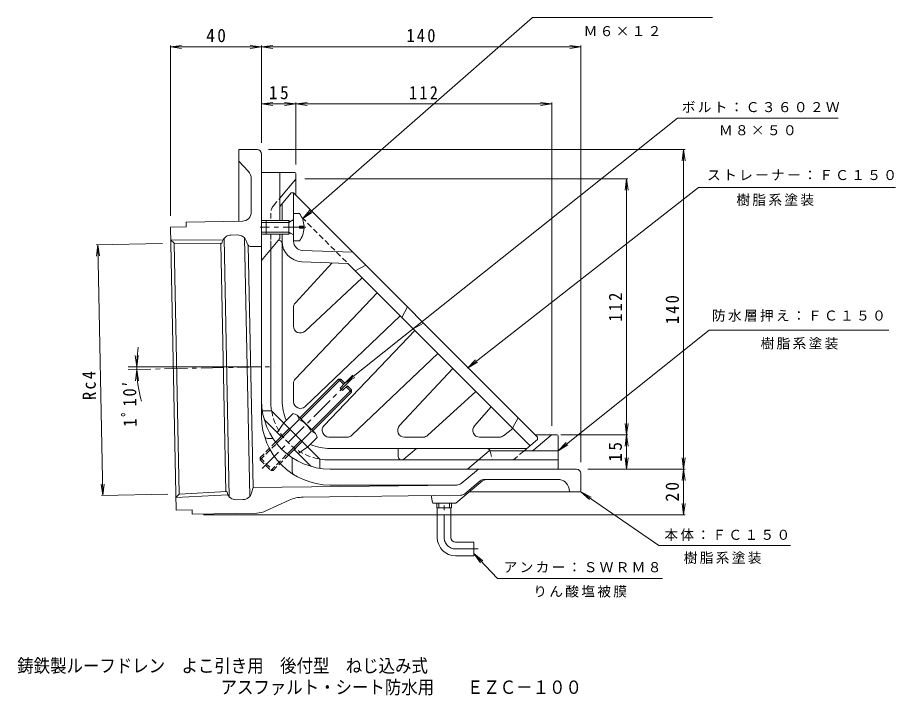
# Model space of a CAD drawing. Units: millimetres, scale not verified. Extents: x -168 to 217, y -274 to 256.
# Drawn here: x -167.8 to 217, y -274.3 to 22.8 of the extents above; entities that cross this region are included whole.
import ezdxf
from ezdxf.enums import TextEntityAlignment as Align

# ---------------------------------------------------------------- set-up
doc = ezdxf.new("R2010")
doc.units = ezdxf.units.MM
doc.header["$LTSCALE"] = 2
doc.linetypes.add('CHAIN1', pattern=[8, 5, -1, 1, -1])
doc.linetypes.add('DASHED1', pattern=[1.8, 1.2, -0.6])
for name, color, linetype, lineweight in [('D-0', 3, 'Continuous', 9), ('D-1', 2, 'Continuous', 9), ('D-2', 6, 'Continuous', 9), ('D-4', 7, 'Continuous', 9), ('D-5', 7, 'Continuous', 9), ('D-E', 7, 'Continuous', 9)]:
    doc.layers.add(name, color=color, linetype=linetype, lineweight=lineweight)
doc.layers.add('F-0_F-0ﾚｲﾔ', color=2, linetype='Continuous')
doc.layers.add('F-5_F-5ﾚｲﾔ', color=2, linetype='Continuous')
doc.styles.add('ＭＳ ゴシック', font='')
doc.styles.get('ＭＳ ゴシック').set_extended_font_data('MS Gothic')

msp = doc.modelspace()

# ---------------------------------------------------------------- linework, layer by layer
at = {"layer": 'D-0'}
for p, q in [((-62.862, -35.109), (-70.862, -35.109)), ((-70.862, -35.109), (-70.862, -66.502)), ((-60.862, -37.109), (-60.862, -152.109)), ((-66.705, -44.566), (-70.862, -40.109)), ((-65.362, -62.47), (-65.362, -47.976)), ((-100.862, -69.113), (-93.864, -68.971)), ((-69.281, -66.47), (-93.904, -66.971)), ((-93.864, -68.971), (-93.904, -66.971)), ((-71.37, -72.513), (-74.335, -72.574)), ((-100.751, -74.597), (-77.861, -74.846)), ((-100.751, -74.597), (-99.241, -76.092)), ((-99.241, -76.092), (-78.323, -76.319)), ((-76.563, -184.993), (-78.777, -76.314)), ((-78.121, -75.553), (-78.323, -76.319)), ((-75.017, -187.238), (-77.323, -74.009)), ((-66.019, -187.057), (-68.325, -73.826)), ((-67.465, -75.336), (-67.19, -76.228)), ((-64.598, -183.161), (-66.761, -76.983)), ((-65.238, -77.64), (-60.862, -77.55)), ((-60.862, -130.311), (-119.378, -130.311)), ((-55.889, -161.651), (-58.204, -161.651)), ((-47.404, -170.136), (-47.404, -176.316)), ((77.138, -175.109), (-30.862, -175.109)), ((26.617, -181.42), (33.301, -175.811)), ((24.277, -189.992), (35.257, -180.779)), ((28.277, -185.901), (34.939, -180.311)), ((36.868, -179.609), (68.965, -179.609)), ((79.138, -177.109), (79.138, -185.109)), ((-65.22, -185.513), (-64.598, -183.161)), ((24.723, -182.121), (-64.598, -183.161)), ((24.704, -182.109), (-30.862, -182.109)), ((73.884, -183.714), (74.138, -185.109)), ((-98.449, -187.604), (-75.589, -186.423)), ((-97.002, -186.049), (-76.111, -184.97)), ((-76.111, -184.97), (-75.877, -185.728)), ((-69.006, -188.489), (-71.973, -188.55)), ((26.384, -186.602), (-42.677, -187.407)), ((14.06, -189.702), (13.498, -186.752)), ((79.138, -185.109), (30.097, -185.109)), ((-48.757, -188.772), (-58.974, -193.458)), ((23.956, -190.109), (14.552, -190.109)), ((15.963, -192.109), (15.963, -190.109)), ((15.963, -192.109), (22.313, -192.109)), ((16.138, -205.109), (16.138, -192.109)), ((16.778, -192.109), (16.778, -190.109)), ((21.498, -192.109), (21.498, -190.109)), ((22.138, -205.109), (22.138, -192.109)), ((22.313, -192.109), (22.313, -190.109)), ((-91.298, -194.945), (-91.339, -192.945)), ((-62.94, -194.367), (-91.298, -194.945)), ((24.138, -207.109), (32.138, -207.109)), ((32.138, -207.109), (32.138, -213.109)), ((24.138, -213.109), (32.138, -213.109))]:
    msp.add_line(p, q, dxfattribs=at)
at = {"layer": 'D-0', "linetype": 'CHAIN1'}
for p, q in [((-119.354, -131.503), (-55.288, -130.198)), ((19.138, -205.109), (19.138, -190.109)), ((24.138, -210.109), (35.138, -210.109))]:
    msp.add_line(p, q, dxfattribs=at)
at = {"layer": 'D-0', "color": 2, "linetype": 'CHAIN1'}
msp.add_line((-60.564, -174.81), (-21.157, -135.403), dxfattribs=at)
at = {"layer": 'D-0', "color": 2}
for p, q in [((-44.111, -152.701), (-27.114, -135.704)), ((-43.616, -153.196), (-26.125, -135.704)), ((-27.114, -135.704), (-26.125, -135.704)), ((-27.114, -135.704), (-24.816, -138.003)), ((-26.443, -139.629), (-24.321, -137.507)), ((-26.125, -135.704), (-24.321, -137.507)), ((-38.949, -157.863), (-21.458, -140.371)), ((-38.454, -158.358), (-21.458, -141.361)), ((-26.443, -139.629), (-25.382, -140.689)), ((-25.382, -140.689), (-23.261, -138.568)), ((-23.756, -139.063), (-21.458, -141.361)), ((-23.261, -138.568), (-21.458, -140.371)), ((-21.458, -140.371), (-21.458, -141.361)), ((-47.096, -150.736), (-51.182, -154.822)), ((-44.442, -153.39), (-48.528, -157.476)), ((-45.259, -151.553), (-37.306, -159.506)), ((-54.714, -163.304), (-48.707, -157.297)), ((-54.28, -163.86), (-48.212, -157.792)), ((-39.143, -158.689), (-43.229, -162.775)), ((-36.49, -161.343), (-40.575, -165.429)), ((-49.613, -168.527), (-43.545, -162.459)), ((-49.057, -168.961), (-43.05, -162.954))]:
    msp.add_line(p, q, dxfattribs=at)
at = {"layer": 'D-0', "color": 2, "linetype": 'DASHED1'}
for p, q in [((-61.48, -170.07), (-54.714, -163.304)), ((-61.48, -171.06), (-54.28, -163.86)), ((-56.813, -175.727), (-49.613, -168.527)), ((-55.823, -175.727), (-49.058, -168.961)), ((-61.48, -170.07), (-61.48, -171.06)), ((-61.48, -170.07), (-55.823, -175.727)), ((-61.48, -171.06), (-56.813, -175.727)), ((-56.813, -175.727), (-55.823, -175.727))]:
    msp.add_line(p, q, dxfattribs=at)
at = {"layer": 'D-0'}
for points in [[(-100.862, -69.113), (-98.337, -193.087), (-91.339, -192.945)], [(-99.241, -76.092), (-97.002, -186.049), (-98.449, -187.604)]]:
    msp.add_lwpolyline(points, dxfattribs=at)
for centre, radius, start, end in [((-62.862, -37.109), 2, 0, 90), ((-70.362, -47.976), 5, 0, 43.00006), ((-69.362, -62.47), 4, 271.16649, 0), ((-74.253, -76.573), 4, 91.16649, 165.22168), ((-71.288, -76.513), 4, 17.11238, 91.16684), ((-65.279, -75.64), 2, 197.11249, 271.16684), ((-30.862, -145.109), 30, 180, 270), ((-30.862, -152.109), 30, 180, 270), ((-58.204, -160.151), 1.5, 196.39026, 270), ((-45.904, -176.316), 1.5, 180, 238.14412), ((35.23, -178.109), 3, 90, 129.99988), ((77.138, -177.109), 2, 0, 90), ((36.868, -182.609), 3, 90, 130.00003), ((38.471, -184.609), 5, 90, 129.99965), ((68.965, -184.609), 5, 10.30489, 90), ((24.704, -179.109), 3, 270, 310.00003), ((24.688, -179.121), 3, 270.66714, 310.00003), ((-72.054, -184.551), 4, 197.11205, 271.16684), ((-69.087, -184.49), 4, 271.16684, 345.18356), ((-42.503, -202.405), 15, 90.66724, 114.6427), ((26.349, -183.603), 3, 270.66714, 309.99988), ((14.552, -189.609), 0.5, 190.78464, 270), ((23.956, -189.609), 0.5, 270, 309.9993), ((-63.143, -184.369), 10, 271.16655, 294.64264), ((24.138, -205.109), 8, 180, 270), ((24.138, -205.109), 2, 180, 270)]:
    msp.add_arc(centre, radius, start, end, dxfattribs=at)
at = {"layer": 'D-0', "color": 2}
for centre, radius, start, end in [((-47.239, -153.533), 2.8, 2.92557, 87.07463), ((-48.417, -162.664), 10.089, 23.19786, 66.80214), ((-39.286, -161.486), 2.8, 2.92572, 87.07428)]:
    msp.add_arc(centre, radius, start, end, dxfattribs=at)
at = {"layer": 'D-0', "linetype": 'CHAIN1'}
msp.add_arc((24.138, -205.109), 5, 180, 270, dxfattribs=at)
at = {"layer": 'D-1'}
for p, q in [((-46.362, -45.109), (-60.862, -45.109)), ((-52.862, -66.109), (-52.862, -45.109)), ((-45.862, -55.109), (-45.862, -45.609)), ((-52.862, -56.382), (-45.98, -48.249)), ((-58.862, -66.109), (-60.862, -66.109)), ((-58.862, -66.979), (-60.862, -66.979)), ((-58.862, -71.239), (-60.862, -71.239)), ((-58.862, -72.109), (-60.862, -72.109)), ((-52.862, -74.109), (-52.862, -72.109)), ((-52.862, -74.109), (-60.862, -83.643)), ((-56.862, -75.109), (-56.862, -145.109)), ((-56.485, -149.519), (-60.536, -149.519)), ((-35.272, -170.732), (-56.485, -149.519)), ((-52.243, -160.833), (-59.137, -153.939)), ((-51.182, -154.822), (-54.011, -159.065)), ((58.424, -166.635), (65.998, -160.227)), ((59.138, -160.109), (68.638, -160.109)), ((69.138, -160.609), (69.138, -175.109)), ((-44.818, -168.257), (-40.575, -165.429)), ((-39.692, -173.383), (-46.586, -166.489)), ((-0.971, -166.109), (-0.971, -169.642)), ((6.987, -166.109), (1.437, -170.766)), ((38.905, -167.109), (29.371, -175.109)), ((69.138, -167.109), (38.905, -167.109)), ((-35.272, -170.732), (-35.272, -174.783)), ((-30.862, -171.109), (69.138, -171.109))]:
    msp.add_line(p, q, dxfattribs=at)
at = {"layer": 'D-1', "linetype": 'DASHED1'}
for p, q in [((-55.679, -59.711), (-52.862, -56.382)), ((-56.862, -62.94), (-56.862, -66.109)), ((-56.862, -72.109), (-56.862, -75.109))]:
    msp.add_line(p, q, dxfattribs=at)
at = {"layer": 'D-1', "linetype": 'CHAIN1'}
msp.add_line((-41.398, -69.109), (-61.552, -69.109), dxfattribs=at)
at = {"layer": 'D-1'}
for centre, radius, start, end in [((-46.362, -45.609), 0.5, 0, 90), ((-46.362, -47.926), 0.5, 319.76698, 0), ((-30.862, -145.109), 26, 180, 189.76585), ((-57.016, -151.817), 3, 194.38683, 225.00034), ((66.321, -160.609), 0.5, 90, 130.23669), ((68.638, -160.609), 0.5, 0, 90), ((57.133, -165.109), 2, 270, 310.23657), ((-30.862, -145.109), 26, 260.23466, 270), ((0.495, -169.642), 1.466, 180, 309.99997), ((-37.571, -171.262), 3, 224.99919, 255.6127)]:
    msp.add_arc(centre, radius, start, end, dxfattribs=at)
at = {"layer": 'D-1', "linetype": 'DASHED1'}
for centre, radius, start, end in [((-51.862, -62.94), 5, 139.76291, 180), ((-30.862, -145.109), 26, 189.76585, 260.23466)]:
    msp.add_arc(centre, radius, start, end, dxfattribs=at)
at = {"layer": 'D-2'}
for p, q in [((-52.862, -60.018), (-47.862, -54.109)), ((-47.862, -54.109), (-46.862, -54.109)), ((-46.862, -54.109), (60.138, -161.109)), ((-46.862, -75.26), (-46.862, -54.109)), ((-51.862, -66.109), (-51.862, -58.836)), ((-51.862, -72.109), (-51.862, -145.109)), ((-53.068, -74.868), (-53.437, -74.794)), ((-43.016, -79.257), (-20.862, -80.109)), ((-29.995, -84.733), (-46.073, -102.266)), ((-15.205, -85.766), (-19.801, -88.24)), ((-16.811, -91.23), (-41.811, -114.656)), ((-46.037, -135.492), (-10.241, -97.8)), ((-46.862, -112.467), (-46.862, -104.293)), ((3.102, -104.073), (0.628, -108.669)), ((-0.158, -107.884), (-41.781, -147.707)), ((5.577, -113.619), (10.174, -111.144)), ((6.363, -114.404), (-33.461, -156.028)), ((-21.245, -160.284), (16.446, -124.488)), ((23.016, -131.058), (-0.409, -156.058)), ((-46.862, -145.109), (-46.862, -137.558)), ((33.002, -141.043), (11.981, -160.32)), ((32.45, -156.132), (39.752, -147.794)), ((51.653, -152.623), (49.178, -157.22)), ((45.161, -160.494), (49.296, -157.338)), ((-30.862, -161.109), (-23.311, -161.109)), ((1.78, -161.109), (9.953, -161.109)), ((34.707, -161.109), (43.341, -161.109)), ((60.138, -162.109), (60.138, -161.109)), ((54.229, -167.109), (60.138, -162.109)), ((55.411, -166.109), (-30.862, -166.109))]:
    msp.add_line(p, q, dxfattribs=at)
at = {"layer": 'D-2', "color": 4}
for p, q in [((-44.262, -63.109), (-46.862, -63.109)), ((-46.862, -63.109), (-46.862, -75.109)), ((-58.862, -66.109), (-58.862, -72.109)), ((-48.862, -66.109), (-58.862, -66.109)), ((-48.862, -66.979), (-58.862, -66.979)), ((-48.862, -66.979), (-46.99, -65.927)), ((-48.862, -66.109), (-48.098, -66.55)), ((-48.862, -66.109), (-48.862, -72.109)), ((-44.262, -69.588), (-44.262, -68.63)), ((-42.274, -68.63), (-44.262, -68.63)), ((-48.862, -71.239), (-58.862, -71.239)), ((-48.862, -72.109), (-58.862, -72.109)), ((-48.862, -71.239), (-46.99, -72.291)), ((-48.862, -72.109), (-48.098, -71.668)), ((-42.273, -69.588), (-44.262, -69.588)), ((-44.262, -75.109), (-46.862, -75.109))]:
    msp.add_line(p, q, dxfattribs=at)
at = {"layer": 'D-2', "linetype": 'DASHED1'}
for p, q in [((-43.234, -64.808), (-23.012, -85.03)), ((39.379, -167.315), (40.138, -171.109)), ((49.502, -171.109), (54.229, -167.109))]:
    msp.add_line(p, q, dxfattribs=at)
at = {"layer": 'D-2'}
msp.add_lwpolyline([(-43.208, -84.253), (-23.012, -85.03), (56.85, -164.891)], dxfattribs=at)
at = {"layer": 'D-2', "color": 4}
for centre, radius, start, end in [((-52.262, -69.109), 10, 2.74562, 36.86987), ((-47.112, -65.709), 0.25, 299.32918, 0), ((-47.112, -72.509), 0.25, 0, 60.67082), ((-52.262, -69.109), 10, 323.13013, 357.25438)]:
    msp.add_arc(centre, radius, start, end, dxfattribs=at)
at = {"layer": 'D-2'}
for centre, radius, start, end in [((-53.362, -76.339), 1.5, 0, 78.6897), ((-42.862, -75.26), 9, 180, 267.79758), ((-42.862, -75.26), 4, 180, 267.79758), ((-43.862, -104.293), 3, 137.47789, 180.00017), ((-43.862, -112.467), 3, 180.00034, 313.13882), ((-43.862, -137.558), 3, 136.47731, 180.00017), ((-30.862, -145.109), 21, 180, 204.07584), ((-30.862, -145.109), 16, 180, 181.89961), ((-43.855, -145.54), 3, 181.89812, 313.73378), ((-31.293, -158.102), 3, 136.26622, 268.10188), ((1.78, -158.109), 3, 136.86118, 269.99966), ((34.707, -158.109), 3, 138.78688, 270), ((-30.862, -145.109), 16, 268.10173, 270), ((-23.311, -158.109), 3, 269.99983, 313.52269), ((9.953, -158.109), 3, 269.99983, 312.52211), ((43.341, -158.109), 3, 270, 307.34552), ((-30.862, -145.109), 21, 245.92543, 270), ((37.908, -167.609), 1.5, 19.47171, 90)]:
    msp.add_arc(centre, radius, start, end, dxfattribs=at)
at = {"layer": 'D-2', "linetype": 'DASHED1'}
msp.add_arc((37.908, -167.609), 1.5, 11.30984, 19.47171, dxfattribs=at)
at = {"layer": 'D-4'}
for p, q in [((-100.862, 9.891), (-95.905, 10.544)), ((-100.862, -64.113), (-100.862, 10.491)), ((-100.862, 9.891), (-60.862, 9.891)), ((-100.862, 9.891), (-95.905, 9.239)), ((-60.862, 9.891), (-65.819, 10.544)), ((-60.862, 9.891), (-65.819, 9.239)), ((-60.862, 9.891), (-55.905, 10.544)), ((-60.862, -32.109), (-60.862, 10.491)), ((-60.862, 9.891), (79.138, 9.891)), ((-60.862, 9.891), (-55.905, 9.239)), ((79.138, 9.891), (74.181, 10.544)), ((79.138, 9.891), (74.181, 9.239)), ((79.138, -172.109), (79.138, 10.491)), ((-60.862, -15.109), (-55.905, -14.456)), ((-60.862, -15.109), (-45.862, -15.109)), ((-60.862, -15.109), (-55.905, -15.761)), ((-45.862, -15.109), (-50.819, -14.456)), ((-45.862, -15.109), (-50.819, -15.761)), ((-45.862, -15.109), (-40.905, -14.456)), ((-45.862, -14.509), (-45.862, -41.609)), ((-45.862, -15.109), (66.313, -15.109)), ((-45.862, -15.109), (-40.905, -15.761)), ((66.313, -15.109), (61.355, -14.456)), ((66.313, -15.109), (61.355, -15.761)), ((66.313, -14.509), (66.313, -156.109)), ((-57.862, -35.109), (124.738, -35.109)), ((124.138, -35.109), (123.485, -40.066)), ((124.138, -35.109), (124.138, -175.109)), ((124.138, -35.109), (124.791, -40.066)), ((99.738, -47.926), (-41.862, -47.926)), ((99.138, -47.926), (98.485, -52.883)), ((99.138, -160.109), (99.138, -47.926)), ((99.138, -47.926), (99.791, -52.883)), ((130.574, -51.685), (29.44, -130.862)), ((-42.959, -65.442), (-39.656, -61.687)), ((-42.959, -65.442), (-38.797, -62.67)), ((-104.24, -76.194), (-133.313, -76.786)), ((-132.713, -76.773), (-133.264, -81.743)), ((-132.713, -76.773), (-130.474, -186.73)), ((-132.713, -76.773), (-131.959, -81.716)), ((135.269, -114.177), (69.138, -167.109)), ((-115.608, -130.311), (-116.261, -125.354)), ((-115.608, -130.311), (-114.955, -125.354)), ((29.44, -130.862), (32.941, -127.292)), ((29.44, -130.862), (33.745, -128.32)), ((-115.596, -131.426), (-116.148, -136.396)), ((-115.596, -131.426), (-114.843, -136.369)), ((-24.321, -137.507), (-20.853, -133.906)), ((-24.321, -137.507), (-20.039, -134.927)), ((99.138, -160.109), (98.485, -155.152)), ((99.138, -160.109), (99.791, -155.152)), ((99.738, -160.109), (70.313, -160.109)), ((99.138, -160.109), (98.485, -165.066)), ((99.138, -175.109), (99.138, -160.109)), ((99.138, -160.109), (99.791, -165.066)), ((69.138, -167.109), (72.6, -163.502)), ((69.138, -167.109), (73.416, -164.521)), ((99.138, -175.109), (98.485, -170.152)), ((99.138, -175.109), (99.791, -170.152)), ((124.138, -175.109), (123.485, -170.151)), ((124.138, -175.109), (124.791, -170.151)), ((82.138, -175.109), (124.738, -175.109)), ((124.138, -175.109), (123.485, -180.066)), ((124.138, -175.109), (124.138, -195.109)), ((124.138, -175.109), (124.791, -180.066)), ((-130.474, -186.73), (-131.227, -181.787)), ((-130.474, -186.73), (-129.922, -181.761)), ((-102.001, -186.15), (-131.073, -186.742)), ((124.138, -195.109), (123.485, -190.152)), ((124.138, -195.109), (124.791, -190.152)), ((-86.295, -195.109), (124.738, -195.109)), ((42.603, -223.012), (32.138, -212.166))]:
    msp.add_line(p, q, dxfattribs=at)
msp.add_arc((-60.86, -130.311), 54.748, 170.94925, 195.93767, dxfattribs=at)
at = {"layer": 'D-5'}
for p, q in [((79.138, -185.109), (83.591, -187.383)), ((79.138, -185.109), (82.85, -188.458)), ((32.138, -212.166), (36.049, -215.281)), ((32.138, -212.166), (35.11, -216.187))]:
    msp.add_line(p, q, dxfattribs=at)
at = {"layer": 'D-E'}
for p, q in [((-42.959, -65.442), (57.92, 22.766)), ((136.709, 22.766), (57.92, 22.766)), ((-24.321, -137.507), (121.401, -21.281)), ((191.804, -21.281), (121.401, -21.281)), ((216.97, -51.685), (130.574, -51.685)), ((214.035, -114.177), (135.269, -114.177)), ((42.603, -223.012), (114.823, -223.012))]:
    msp.add_line(p, q, dxfattribs=at)
msp.add_lwpolyline([(79.138, -185.109), (113.299, -208.637), (170.978, -208.637)], dxfattribs=at)

# ---------------------------------------------------------------- texts
at = {"layer": 'D-4', "color": 2, "char_height": 5.865, "attachment_point": 7, "style": 'ＭＳ ゴシック'}
for s, insert in [('\\T1.27;\\W0.95;40', (-85.112, 11.891)), ('\\T1.27;\\W0.9;140', (2.638, 11.891)), ('\\T1.27;\\W0.95;15', (-57.612, -13.109)), ('\\T1.27;\\W0.9;112', (3.725, -13.109))]:
    msp.add_mtext(s, dxfattribs=dict(at, insert=insert))
for s, insert, rotation in [('\\T1.27;\\W0.9;112', (97.138, -110.517), 90), ('\\T1.27;\\W0.9;140', (122.138, -111.609), 90), ('\\T1.27;\\W0.9;Rc4', (-133.328, -144.79), 91.167), ('\\T1.23;\\W0.9;1ﾟ10′', (-115.555, -156.553), 90.583), ('\\T1.27;\\W0.95;15', (97.138, -171.859), 90), ('\\T1.27;\\W0.95;20', (122.138, -189.359), 90)]:
    msp.add_mtext(s, dxfattribs=dict(at, insert=insert, rotation=rotation))
at = {"layer": 'D-E', "char_height": 4.399, "attachment_point": 7, "style": 'ＭＳ ゴシック'}
for s, insert in [('\\T1.17;Ｍ６×１２', (80.315, 14.55)), ('\\T1.17;ボルト：Ｃ３６０２Ｗ', (123.307, -18.931)), ('\\T1.17;Ｍ８×５０', (139.602, -28.89)), ('\\T1.17;ストレーナー：ＦＣ１５０', (134.406, -48.68)), ('\\T1.17;樹脂系塗装', (147.241, -59.801)), ('\\T1.17;防水層押え：ＦＣ１５０', (136.546, -110.518)), ('\\T1.17;樹脂系塗装', (157.856, -122.728)), ('\\T1.17;本体：ＦＣ１５０', (115.698, -206.603)), ('\\T1.17;樹脂系塗装', (124.172, -216.69)), ('\\T1.17;アンカー：ＳＷＲＭ８', (45.204, -220.52)), ('\\T1.17;りん酸塩被膜', (58.213, -231.415))]:
    msp.add_mtext(s, dxfattribs=dict(at, insert=insert))
at = {"layer": 'F-0_F-0ﾚｲﾔ', "style": 'ＭＳ ゴシック', "width": 0.9}
msp.add_text('アスファルト・シート防水用\u3000\u3000ＥＺＣ－１００', height=5.865, dxfattribs=at).set_placement((-78.846, -275.395), align=Align.BOTTOM_LEFT)
at = {"layer": 'F-5_F-5ﾚｲﾔ', "style": 'ＭＳ ゴシック', "width": 0.9}
msp.add_text('鋳鉄製ルーフドレン\u3000よこ引き用\u3000後付型\u3000ねじ込み式', height=5.865, dxfattribs=at).set_placement((-167.952, -265.98), align=Align.BOTTOM_LEFT)

doc.saveas('drawing.dxf')
